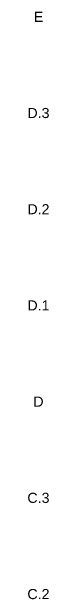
# Model space of a CAD drawing. Header units: millimetres. Extents: x 325046 to 1268204, y 1875583 to 2761998.
# Drawn here: x 406756 to 408042, y 2530569 to 2567208 of the extents above; entities that cross this region are included whole.
import ezdxf
from ezdxf.enums import TextEntityAlignment as Align

# ---------------------------------------------------------------- set-up
doc = ezdxf.new("R2010")
doc.units = ezdxf.units.MM
doc.header["$LTSCALE"] = 100
doc.layers.add('Popis OS', color=7, linetype='Continuous', true_color=0xbd0a5d)
doc.styles.add('ARIL-TENKÝ', font='arial.ttf')

msp = doc.modelspace()

# ---------------------------------------------------------------- texts
at = {"layer": 'Popis OS', "linetype": 'ByBlock', "style": 'ARIL-TENKÝ'}
for s, p in [('E', (407395.8, 2566892.7)), ('D.3', (407395.8, 2560892.7)), ('D.2', (407395.8, 2554892.7)), ('D.1', (407395.8, 2548892.7)), ('D', (407395.8, 2542892.7)), ('C.3', (407395.8, 2536892.7)), ('C.2', (407395.8, 2530892.7))]:
    msp.add_text(s, height=630, dxfattribs=at).set_placement(p, align=Align.MIDDLE_CENTER)

doc.saveas('drawing.dxf')
